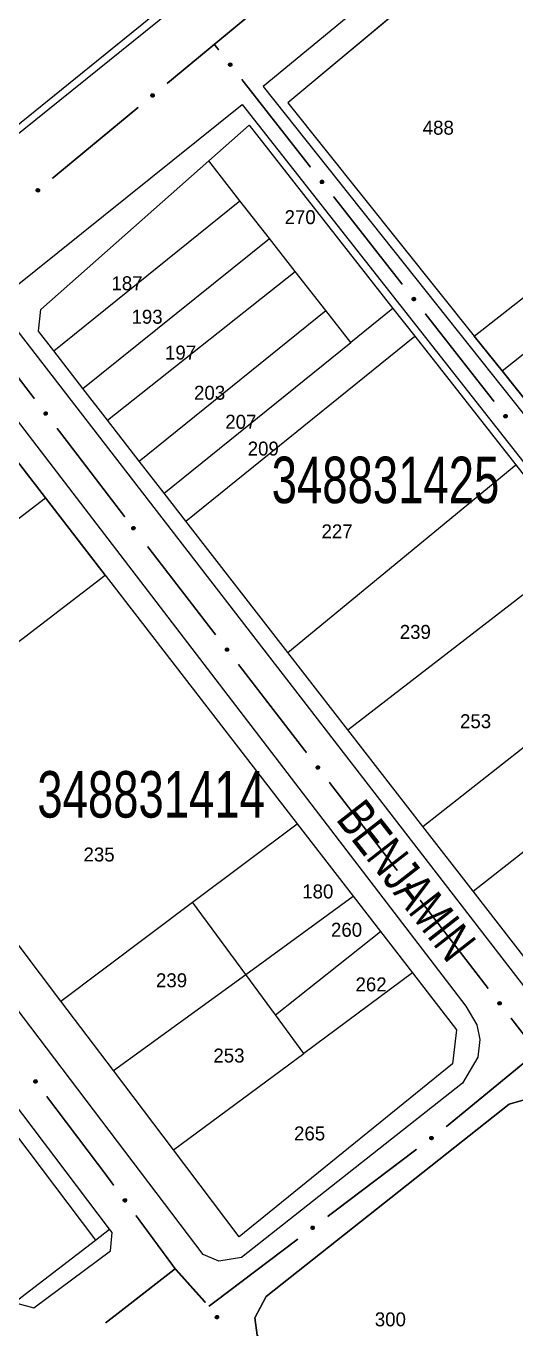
# Model space of a CAD drawing. Extents: x 200123 to 201542, y 4839549 to 4841240.
# Drawn here: x 200645.3 to 200697.9, y 4840126.8 to 4840266.9 of the extents above; entities that cross this region are included whole.
import ezdxf
from ezdxf.enums import TextEntityAlignment as Align

# ---------------------------------------------------------------- set-up
doc = ezdxf.new("R2010")
doc.units = 0
doc.header["$LTSCALE"] = 1.5
doc.header["$MEASUREMENT"] = 0
for name, color, linetype in [('CD_MALHA_LOTES', 7, 'CONTINUOUS'), ('CD_TXT_QUADRA', 2, 'CONTINUOUS'), ('HD-CURSO-PERENE', 170, 'CONTINUOUS'), ('RU-QUADRA', 210, 'CONTINUOUS'), ('SV-EIXO-RUA-PAV', 20, 'CONTINUOUS'), ('SV-PONTE-BUEIRO', 251, 'CONTINUOUS'), ('SV-RUA-PAVIM', 7, 'CONTINUOUS'), ('SV-TXT-RUA-PAV', 7, 'CONTINUOUS'), ('Th_NmrPort', 1, 'CONTINUOUS')]:
    doc.layers.add(name, color=color, linetype=linetype)
doc.styles.add('ARIAL', font='ARIAL.SHX')

msp = doc.modelspace()

# ---------------------------------------------------------------- linework, layer by layer
at = {"layer": 'CD_MALHA_LOTES', "linetype": 'Continuous', "flags": 128}
for points in [[(200668.11, 4840275.45), (200644, 4840255.9), (200638.32, 4840257.35), (200613.66, 4840289.42), (200611.73, 4840291.76)], [(200701.06, 4840281.7), (200673.41, 4840258.6)], [(200673.41, 4840258.6), (200693.45, 4840233.53)], [(200664.91, 4840252.37), (200669.26, 4840256.22)], [(200669.26, 4840256.22), (200684.71, 4840236.51)], [(200648.25, 4840231.95), (200646.59, 4840234.08), (200646.85, 4840236.4), (200664.91, 4840252.37)], [(200668.26, 4840248.09), (200664.91, 4840252.37)], [(200648.25, 4840231.95), (200668.26, 4840248.09)], [(200671.43, 4840244.05), (200668.26, 4840248.09)], [(200651.37, 4840227.92), (200671.43, 4840244.05)], [(200674.21, 4840240.49), (200671.43, 4840244.05)], [(200693.45, 4840233.53), (200705.71, 4840243.17)], [(200654.02, 4840224.51), (200674.21, 4840240.49)], [(200677.48, 4840236.31), (200674.21, 4840240.49)], [(200696.43, 4840229.8), (200708.64, 4840239.49)], [(200657.44, 4840220.1), (200677.48, 4840236.31)], [(200680.19, 4840232.86), (200677.48, 4840236.31)], [(200684.71, 4840236.51), (200680.19, 4840232.86)], [(200684.71, 4840236.51), (200687.06, 4840233.52)], [(200662.46, 4840213.64), (200687.06, 4840233.52)], [(200687.06, 4840233.52), (200697.9, 4840219.69)], [(200696.43, 4840229.8), (200693.45, 4840233.53)], [(200651.37, 4840227.92), (200648.25, 4840231.95)], [(200660.11, 4840216.66), (200680.19, 4840232.86)], [(200699.23, 4840226.3), (200696.43, 4840229.8)], [(200647.35, 4840216.16), (200638.43, 4840227.7), (200636.47, 4840227.72), (200615.18, 4840209.87), (200614.78, 4840207.42), (200622.56, 4840197.11)], [(200654.02, 4840224.51), (200651.37, 4840227.92)], [(200657.44, 4840220.1), (200654.02, 4840224.51)], [(200660.11, 4840216.66), (200657.44, 4840220.1)], [(200673.42, 4840199.52), (200697.9, 4840219.69)], [(200697.9, 4840219.69), (200705, 4840210.62)], [(200662.46, 4840213.64), (200660.11, 4840216.66)], [(200622.56, 4840197.11), (200647.35, 4840216.16)], [(200653.77, 4840207.85), (200647.35, 4840216.16)], [(200673.42, 4840199.52), (200662.46, 4840213.64)], [(200679.87, 4840191.21), (200705, 4840210.62)], [(200628.88, 4840188.74), (200653.77, 4840207.85)], [(200653.77, 4840207.85), (200674.42, 4840181.12)], [(200679.87, 4840191.21), (200673.42, 4840199.52)], [(200687.92, 4840180.83), (200712.93, 4840200.51)], [(200687.92, 4840180.83), (200679.87, 4840191.21)], [(200649.02, 4840162.06), (200628.88, 4840188.74)], [(200693.32, 4840173.88), (200705.46, 4840183.41)], [(200663.17, 4840172.68), (200674.42, 4840181.12)], [(200674.42, 4840181.12), (200680.44, 4840173.33)], [(200693.32, 4840173.88), (200687.92, 4840180.83)], [(200668.88, 4840164.92), (200680.44, 4840173.33)], [(200680.44, 4840173.33), (200683.37, 4840169.53)], [(200701.74, 4840163.03), (200693.32, 4840173.88)], [(200649.02, 4840162.06), (200663.17, 4840172.68)], [(200668.88, 4840164.92), (200663.17, 4840172.68)], [(200672.08, 4840160.57), (200683.37, 4840169.53)], [(200683.37, 4840169.53), (200686.8, 4840165.09)], [(200654.66, 4840154.6), (200668.88, 4840164.92)], [(200686.8, 4840165.09), (200691.53, 4840158.97), (200691.12, 4840155.32), (200668.16, 4840136.71), (200661.11, 4840146.05)], [(200672.08, 4840160.57), (200668.88, 4840164.92)], [(200686.8, 4840165.09), (200675.12, 4840156.43)], [(200654.66, 4840154.6), (200649.02, 4840162.06)], [(200675.12, 4840156.43), (200672.08, 4840160.57)], [(200661.11, 4840146.05), (200675.12, 4840156.43)], [(200661.11, 4840146.05), (200654.66, 4840154.6)], [(200680.42, 4840112.7), (200673.82, 4840121.16), (200671.39, 4840123.94), (200670.1, 4840126.13), (200669.86, 4840128.02), (200671.07, 4840130.3), (200697.21, 4840150.98), (200699.07, 4840151.52), (200700.47, 4840150.85), (200711.19, 4840137.21)]]:
    msp.add_lwpolyline(points, dxfattribs=at)
at = {"layer": 'HD-CURSO-PERENE', "linetype": 'Continuous'}
msp.add_polyline3d([(200557.13, 4840263.74, 2.2), (200603.28, 4840202.16, 4), (200604.22, 4840200.59, 4), (200652.75, 4840136.35, 3.97)], dxfattribs=at)
at = {"layer": 'RU-QUADRA', "linetype": 'Continuous', "flags": 128}
for points in [[(200721.24, 4840318.82), (200670.9, 4840277.71), (200644, 4840255.9), (200638.32, 4840257.35), (200612.58, 4840290.74), (200612.03, 4840291.93), (200606.04, 4840287.34), (200580.82, 4840319.69), (200577.93, 4840323.39), (200576.62, 4840324.04), (200516.1, 4840354.19), (200568.51, 4840459.1), (200621.71, 4840432.75), (200646.24, 4840412.58), (200649.6, 4840412.13)], [(200730.29, 4840303.86), (200728.07, 4840304.27), (200701.06, 4840281.7), (200685.75, 4840268.91), (200673.41, 4840258.6), (200693.45, 4840233.53), (200696.43, 4840229.8), (200699.23, 4840226.3), (200702.21, 4840222.57), (200704.97, 4840219.11), (200706.83, 4840216.79), (200708.79, 4840216.68), (200722.13, 4840227.31), (200728.23, 4840232.17), (200732.68, 4840235.72), (200736.77, 4840238.97), (200745.02, 4840245.55), (200763.91, 4840260.6), (200759.49, 4840266.28), (200752.36, 4840275.46), (200746.31, 4840283.24), (200737.52, 4840294.56)], [(200636.47, 4840227.72), (200638.43, 4840227.7), (200647.35, 4840216.16), (200653.77, 4840207.85), (200674.42, 4840181.12), (200680.44, 4840173.33), (200683.37, 4840169.53), (200686.8, 4840165.09), (200691.53, 4840158.97), (200691.12, 4840155.32), (200668.16, 4840136.71), (200661.11, 4840146.05), (200654.66, 4840154.6), (200649.02, 4840162.06), (200628.88, 4840188.74), (200622.56, 4840197.11), (200614.78, 4840207.42), (200615.18, 4840209.87)], [(200697.21, 4840150.98), (200699.07, 4840151.52), (200700.47, 4840150.85), (200756.59, 4840079.46), (200756.92, 4840077.73), (200756.06, 4840076.1), (200734.82, 4840052.34), (200732.8, 4840050.88), (200730.31, 4840050.63), (200727.78, 4840052.02), (200673.82, 4840121.16), (200671.39, 4840123.94), (200670.1, 4840126.13), (200669.86, 4840128.02), (200671.07, 4840130.3)]]:
    msp.add_lwpolyline(points, close=True, dxfattribs=at)
msp.add_lwpolyline([(200701.74, 4840163.03), (200693.32, 4840173.88), (200687.92, 4840180.83), (200679.87, 4840191.21), (200673.42, 4840199.52), (200662.46, 4840213.64), (200660.11, 4840216.66), (200657.44, 4840220.1), (200654.02, 4840224.51), (200651.37, 4840227.92), (200648.25, 4840231.95), (200646.59, 4840234.08), (200646.85, 4840236.4), (200664.91, 4840252.37), (200669.26, 4840256.22), (200684.71, 4840236.51), (200687.06, 4840233.52), (200697.9, 4840219.69), (200705, 4840210.62)], dxfattribs=at)
at = {"layer": 'SV-EIXO-RUA-PAV', "const_width": 0.18}
for points in [[(200660.416126, 4840260.687927), (200669.662174, 4840268.33715)], [(200665.984511, 4840264.294094), (200665.51, 4840264.9)], [(200675.849608, 4840251.697275), (200668.450785, 4840261.144889)], [(200648.088063, 4840250.488964), (200657.33411, 4840258.138186)], [(200685.714706, 4840239.100456), (200678.315883, 4840248.54807)], [(200646.170449, 4840226.81237), (200638.880753, 4840236.344439)], [(200695.579804, 4840226.503638), (200688.180981, 4840235.951252)], [(200655.890042, 4840214.102945), (200648.600347, 4840223.635014)], [(200665.651871, 4840201.425941), (200658.327188, 4840210.931152)], [(200675.418114, 4840188.752328), (200668.093431, 4840198.257538)], [(200685.184358, 4840176.078714), (200677.859675, 4840185.583924)], [(200694.950601, 4840163.4051), (200687.625919, 4840172.91031)], [(200700.21, 4840156.58), (200697.392162, 4840160.236696)], [(200690.43607, 4840148.551064), (200699.708622, 4840156.168136)], [(200647.484734, 4840151.819118), (200653.515105, 4840143.841986)], [(200677.681189, 4840138.891531), (200687.252081, 4840146.13018)], [(200653.515105, 4840143.841986), (200653.63, 4840143.69)], [(200653.63, 4840143.69), (200654.70333, 4840142.233238)], [(200657.07602, 4840139.012937), (200661.228229, 4840133.37741)], [(200664.92, 4840129.24), (200674.490892, 4840136.478648)], [(200655.02, 4840128.39), (200660.920069, 4840132.984162)], [(200660.920069, 4840132.984162), (200661.3, 4840133.28)], [(200661.228229, 4840133.37741), (200661.3, 4840133.28)], [(200661.3, 4840133.28), (200664.555923, 4840129.646317)], [(200653.81429, 4840127.460792), (200654.606361, 4840128.07122)], [(200654.606361, 4840128.07122), (200655.02, 4840128.39)]]:
    msp.add_lwpolyline(points, dxfattribs=at)
at = {"layer": 'SV-EIXO-RUA-PAV'}
for points in [[(200667.21957, 4840262.5385), (200667.170941, 4840262.543716), (200667.130213, 4840262.558143), (200667.099707, 4840262.579953), (200667.077775, 4840262.606254), (200667.058368, 4840262.63569), (200667.04535, 4840262.669683), (200667.039258, 4840262.710613), (200667.044148, 4840262.759432), (200667.061669, 4840262.800183), (200667.081451, 4840262.831234), (200667.107561, 4840262.855683), (200667.136472, 4840262.874056), (200667.172229, 4840262.886411), (200667.213768, 4840262.89218), (200667.262738, 4840262.886074), (200667.30257, 4840262.871657), (200667.331523, 4840262.849786), (200667.355935, 4840262.823382), (200667.375388, 4840262.793094), (200667.387975, 4840262.759651), (200667.393707, 4840262.717818), (200667.387041, 4840262.669564), (200667.373114, 4840262.629673), (200667.351656, 4840262.60042), (200667.32512, 4840262.576971), (200667.295834, 4840262.557148), (200667.262207, 4840262.542638), (200667.21957, 4840262.5385)], [(200658.694243, 4840259.406287), (200658.698154, 4840259.455039), (200658.711485, 4840259.496139), (200658.73247, 4840259.527218), (200658.758175, 4840259.549846), (200658.78708, 4840259.570035), (200658.820713, 4840259.583959), (200658.861465, 4840259.591145), (200658.910397, 4840259.587564), (200658.951602, 4840259.571141), (200658.983173, 4840259.552197), (200659.008312, 4840259.526752), (200659.027453, 4840259.498344), (200659.040761, 4840259.46293), (200659.04764, 4840259.421561), (200659.042849, 4840259.372445), (200659.029503, 4840259.332241), (200659.008416, 4840259.302713), (200658.982676, 4840259.277602), (200658.952919, 4840259.257345), (200658.919826, 4840259.243867), (200658.878161, 4840259.237016), (200658.829746, 4840259.242387), (200658.789496, 4840259.25524), (200658.759679, 4840259.275907), (200658.735528, 4840259.301806), (200658.714927, 4840259.330551), (200658.699522, 4840259.363777), (200658.694243, 4840259.406287)], [(200677.084668, 4840249.941681), (200677.036039, 4840249.946897), (200676.995311, 4840249.961324), (200676.964805, 4840249.983134), (200676.942873, 4840250.009436), (200676.923466, 4840250.038871), (200676.910448, 4840250.072865), (200676.904356, 4840250.113794), (200676.909246, 4840250.162613), (200676.926767, 4840250.203364), (200676.946549, 4840250.234415), (200676.972659, 4840250.258864), (200677.001569, 4840250.277237), (200677.037327, 4840250.289592), (200677.078866, 4840250.295361), (200677.127836, 4840250.289256), (200677.167668, 4840250.274838), (200677.196621, 4840250.252968), (200677.221033, 4840250.226563), (200677.240486, 4840250.196275), (200677.253072, 4840250.162832), (200677.258805, 4840250.120999), (200677.252139, 4840250.072745), (200677.238212, 4840250.032854), (200677.216754, 4840250.003601), (200677.190218, 4840249.980152), (200677.160931, 4840249.960329), (200677.127305, 4840249.94582), (200677.084668, 4840249.941681)], [(200646.36618, 4840249.207324), (200646.370091, 4840249.256075), (200646.383422, 4840249.297175), (200646.404407, 4840249.328254), (200646.430112, 4840249.350883), (200646.459017, 4840249.371071), (200646.49265, 4840249.384995), (200646.533402, 4840249.392181), (200646.582334, 4840249.3886), (200646.623539, 4840249.372177), (200646.65511, 4840249.353234), (200646.680249, 4840249.327789), (200646.69939, 4840249.29938), (200646.712698, 4840249.263966), (200646.719577, 4840249.222597), (200646.714786, 4840249.173481), (200646.70144, 4840249.133277), (200646.680353, 4840249.103749), (200646.654612, 4840249.078638), (200646.624856, 4840249.058381), (200646.591762, 4840249.044903), (200646.550098, 4840249.038052), (200646.501683, 4840249.043424), (200646.461433, 4840249.056277), (200646.431616, 4840249.076943), (200646.407465, 4840249.102842), (200646.386864, 4840249.131587), (200646.371459, 4840249.164813), (200646.36618, 4840249.207324)], [(200686.949766, 4840237.344862), (200686.901136, 4840237.350078), (200686.860408, 4840237.364505), (200686.829903, 4840237.386315), (200686.807971, 4840237.412617), (200686.788564, 4840237.442052), (200686.775546, 4840237.476046), (200686.769454, 4840237.516976), (200686.774344, 4840237.565794), (200686.791865, 4840237.606545), (200686.811647, 4840237.637597), (200686.837757, 4840237.662045), (200686.866667, 4840237.680418), (200686.902425, 4840237.692774), (200686.943964, 4840237.698542), (200686.992934, 4840237.692437), (200687.032766, 4840237.678019), (200687.061718, 4840237.656149), (200687.086131, 4840237.629745), (200687.105583, 4840237.599456), (200687.11817, 4840237.566013), (200687.123903, 4840237.52418), (200687.117237, 4840237.475926), (200687.10331, 4840237.436035), (200687.081852, 4840237.406783), (200687.055316, 4840237.383334), (200687.026029, 4840237.36351), (200686.992403, 4840237.349001), (200686.949766, 4840237.344862)], [(200647.385239, 4840225.04269), (200647.336672, 4840225.048465), (200647.296113, 4840225.063359), (200647.26586, 4840225.085518), (200647.244232, 4840225.112071), (200647.225165, 4840225.141727), (200647.212538, 4840225.175868), (200647.206918, 4840225.216865), (200647.212369, 4840225.265625), (200647.230357, 4840225.306171), (200647.250495, 4840225.336993), (200647.276884, 4840225.36114), (200647.306004, 4840225.37918), (200647.341902, 4840225.391123), (200647.383504, 4840225.396413), (200647.432401, 4840225.389745), (200647.472064, 4840225.37487), (200647.500763, 4840225.352669), (200647.524871, 4840225.325985), (200647.543974, 4840225.295475), (200647.556175, 4840225.26189), (200647.561426, 4840225.219994), (200647.554205, 4840225.17182), (200647.539821, 4840225.132091), (200647.518028, 4840225.103087), (200647.491224, 4840225.079945), (200647.461711, 4840225.06046), (200647.42792, 4840225.046338), (200647.385239, 4840225.04269)], [(200696.814864, 4840224.748043), (200696.766234, 4840224.753259), (200696.725506, 4840224.767686), (200696.695, 4840224.789496), (200696.673069, 4840224.815798), (200696.653662, 4840224.845233), (200696.640644, 4840224.879227), (200696.634552, 4840224.920157), (200696.639442, 4840224.968976), (200696.656963, 4840225.009726), (200696.676745, 4840225.040778), (200696.702854, 4840225.065226), (200696.731765, 4840225.0836), (200696.767523, 4840225.095955), (200696.809062, 4840225.101723), (200696.858032, 4840225.095618), (200696.897864, 4840225.0812), (200696.926816, 4840225.05933), (200696.951229, 4840225.032926), (200696.970681, 4840225.002637), (200696.983268, 4840224.969195), (200696.989001, 4840224.927361), (200696.982334, 4840224.879108), (200696.968408, 4840224.839216), (200696.94695, 4840224.809964), (200696.920414, 4840224.786515), (200696.891127, 4840224.766691), (200696.857501, 4840224.752182), (200696.814864, 4840224.748043)], [(200656.809841, 4840212.718998), (200656.761275, 4840212.724773), (200656.720715, 4840212.739667), (200656.690462, 4840212.761826), (200656.668834, 4840212.788379), (200656.649767, 4840212.818035), (200656.637141, 4840212.852176), (200656.63152, 4840212.893173), (200656.636971, 4840212.941933), (200656.65496, 4840212.982479), (200656.675098, 4840213.013301), (200656.701486, 4840213.037448), (200656.730607, 4840213.055488), (200656.766504, 4840213.067431), (200656.808106, 4840213.072721), (200656.857003, 4840213.066053), (200656.896666, 4840213.051179), (200656.925366, 4840213.028977), (200656.949473, 4840213.002293), (200656.968576, 4840212.971783), (200656.980777, 4840212.938198), (200656.986028, 4840212.896302), (200656.978808, 4840212.848128), (200656.964424, 4840212.808399), (200656.942631, 4840212.779396), (200656.915826, 4840212.756253), (200656.886314, 4840212.736768), (200656.852523, 4840212.722646), (200656.809841, 4840212.718998)], [(200666.873157, 4840199.660738), (200666.82457, 4840199.666334), (200666.783956, 4840199.68108), (200666.753622, 4840199.703128), (200666.731897, 4840199.7296), (200666.712721, 4840199.759186), (200666.699969, 4840199.793281), (200666.694197, 4840199.834257), (200666.699469, 4840199.883036), (200666.717309, 4840199.923648), (200666.737333, 4840199.954544), (200666.763633, 4840199.978788), (200666.792687, 4840199.996934), (200666.82854, 4840200.009009), (200666.870123, 4840200.014453), (200666.919043, 4840200.007965), (200666.958761, 4840199.993236), (200666.987542, 4840199.971139), (200667.011747, 4840199.944545), (200667.030962, 4840199.914105), (200667.043287, 4840199.880565), (200667.048692, 4840199.838688), (200667.041648, 4840199.790488), (200667.02741, 4840199.750707), (200667.005724, 4840199.721623), (200666.979005, 4840199.698383), (200666.949564, 4840199.678789), (200666.915825, 4840199.664543), (200666.873157, 4840199.660738)], [(200676.639401, 4840186.987124), (200676.590814, 4840186.992721), (200676.5502, 4840187.007466), (200676.519865, 4840187.029514), (200676.49814, 4840187.055986), (200676.478964, 4840187.085573), (200676.466212, 4840187.119667), (200676.460441, 4840187.160643), (200676.465713, 4840187.209422), (200676.483552, 4840187.250035), (200676.503577, 4840187.280931), (200676.529877, 4840187.305174), (200676.55893, 4840187.323321), (200676.594784, 4840187.335396), (200676.636366, 4840187.340839), (200676.685287, 4840187.334351), (200676.725005, 4840187.319622), (200676.753785, 4840187.297526), (200676.777991, 4840187.270931), (200676.797205, 4840187.240491), (200676.80953, 4840187.206951), (200676.814935, 4840187.165074), (200676.807892, 4840187.116874), (200676.793654, 4840187.077093), (200676.771968, 4840187.04801), (200676.745249, 4840187.024769), (200676.715808, 4840187.005175), (200676.682069, 4840186.990929), (200676.639401, 4840186.987124)], [(200686.405644, 4840174.31351), (200686.357057, 4840174.319107), (200686.316443, 4840174.333852), (200686.286109, 4840174.3559), (200686.264384, 4840174.382373), (200686.245208, 4840174.411959), (200686.232456, 4840174.446053), (200686.226685, 4840174.48703), (200686.231956, 4840174.535808), (200686.249796, 4840174.576421), (200686.26982, 4840174.607317), (200686.29612, 4840174.63156), (200686.325174, 4840174.649707), (200686.361027, 4840174.661782), (200686.40261, 4840174.667225), (200686.45153, 4840174.660737), (200686.491248, 4840174.646008), (200686.520029, 4840174.623912), (200686.544234, 4840174.597317), (200686.563449, 4840174.566878), (200686.575774, 4840174.533338), (200686.581179, 4840174.491461), (200686.574135, 4840174.443261), (200686.559897, 4840174.403479), (200686.538211, 4840174.374396), (200686.511492, 4840174.351155), (200686.482051, 4840174.331561), (200686.448312, 4840174.317316), (200686.405644, 4840174.31351)], [(200696.171888, 4840161.639897), (200696.123301, 4840161.645493), (200696.082687, 4840161.660238), (200696.052353, 4840161.682286), (200696.030627, 4840161.708759), (200696.011451, 4840161.738345), (200695.998699, 4840161.77244), (200695.992928, 4840161.813416), (200695.9982, 4840161.862195), (200696.016039, 4840161.902807), (200696.036064, 4840161.933703), (200696.062364, 4840161.957946), (200696.091417, 4840161.976093), (200696.127271, 4840161.988168), (200696.168853, 4840161.993611), (200696.217774, 4840161.987123), (200696.257492, 4840161.972394), (200696.286273, 4840161.950298), (200696.310478, 4840161.923704), (200696.329693, 4840161.893264), (200696.342017, 4840161.859724), (200696.347422, 4840161.817847), (200696.340379, 4840161.769647), (200696.326141, 4840161.729866), (200696.304455, 4840161.700782), (200696.277736, 4840161.677541), (200696.248295, 4840161.657947), (200696.214556, 4840161.643702), (200696.171888, 4840161.639897)], [(200646.279828, 4840153.595543), (200646.328361, 4840153.589497), (200646.368837, 4840153.574377), (200646.398966, 4840153.552049), (200646.420446, 4840153.525377), (200646.439347, 4840153.495614), (200646.451783, 4840153.461403), (200646.457175, 4840153.420376), (200646.451453, 4840153.371647), (200646.433238, 4840153.331202), (200646.412929, 4840153.300493), (200646.386406, 4840153.276493), (200646.357186, 4840153.258616), (200646.321222, 4840153.246873), (200646.279591, 4840153.241815), (200646.230732, 4840153.248755), (200646.191152, 4840153.263851), (200646.162577, 4840153.286213), (200646.138619, 4840153.31303), (200646.119687, 4840153.343646), (200646.107673, 4840153.377299), (200646.102655, 4840153.419224), (200646.110144, 4840153.467357), (200646.12475, 4840153.507004), (200646.146704, 4840153.535886), (200646.173637, 4840153.558879), (200646.203257, 4840153.578199), (200646.237127, 4840153.592132), (200646.279828, 4840153.595543)], [(200688.666231, 4840147.337747), (200688.672265, 4840147.386282), (200688.687376, 4840147.426761), (200688.709697, 4840147.456896), (200688.736364, 4840147.478381), (200688.766122, 4840147.497289), (200688.80033, 4840147.509734), (200688.841357, 4840147.515135), (200688.890086, 4840147.509423), (200688.930536, 4840147.491218), (200688.96125, 4840147.470916), (200688.985255, 4840147.444399), (200689.003139, 4840147.415182), (200689.01489, 4840147.379222), (200689.019958, 4840147.337592), (200689.013029, 4840147.288731), (200688.997943, 4840147.249148), (200688.975588, 4840147.220568), (200688.948776, 4840147.196603), (200688.918164, 4840147.177664), (200688.884514, 4840147.165642), (200688.84259, 4840147.160615), (200688.794456, 4840147.168093), (200688.754805, 4840147.182689), (200688.725918, 4840147.204637), (200688.702919, 4840147.231564), (200688.683591, 4840147.261181), (200688.669651, 4840147.295047), (200688.666231, 4840147.337747)], [(200655.893071, 4840140.804058), (200655.941526, 4840140.797416), (200655.981813, 4840140.781798), (200656.011665, 4840140.759102), (200656.032814, 4840140.732167), (200656.051348, 4840140.702174), (200656.063362, 4840140.667813), (200656.068248, 4840140.626721), (200656.061926, 4840140.578068), (200656.043216, 4840140.537849), (200656.02253, 4840140.507392), (200655.995713, 4840140.483721), (200655.966275, 4840140.466205), (200655.93017, 4840140.454906), (200655.88848, 4840140.45036), (200655.83971, 4840140.457902), (200655.800319, 4840140.473483), (200655.772021, 4840140.496195), (200655.748395, 4840140.523305), (200655.729841, 4840140.554152), (200655.718242, 4840140.58795), (200655.713741, 4840140.629933), (200655.721822, 4840140.67797), (200655.736914, 4840140.717435), (200655.759222, 4840140.746045), (200655.786436, 4840140.768704), (200655.816292, 4840140.787659), (200655.850331, 4840140.801174), (200655.893071, 4840140.804058)], [(200675.905042, 4840137.686216), (200675.911076, 4840137.734751), (200675.926187, 4840137.77523), (200675.948508, 4840137.805364), (200675.975175, 4840137.82685), (200676.004933, 4840137.845758), (200676.039141, 4840137.858202), (200676.080168, 4840137.863604), (200676.128897, 4840137.857892), (200676.169347, 4840137.839687), (200676.200061, 4840137.819385), (200676.224066, 4840137.792867), (200676.24195, 4840137.763651), (200676.253701, 4840137.72769), (200676.258769, 4840137.68606), (200676.25184, 4840137.6372), (200676.236754, 4840137.597617), (200676.214399, 4840137.569037), (200676.187587, 4840137.545072), (200676.156975, 4840137.526133), (200676.123325, 4840137.514111), (200676.081401, 4840137.509084), (200676.033267, 4840137.516562), (200675.993616, 4840137.531158), (200675.964729, 4840137.553106), (200675.94173, 4840137.580033), (200675.922402, 4840137.60965), (200675.908462, 4840137.643516), (200675.905042, 4840137.686216)], [(200665.787704, 4840128.251428), (200665.83617, 4840128.244863), (200665.876481, 4840128.22931), (200665.90637, 4840128.206661), (200665.927562, 4840128.17976), (200665.946144, 4840128.149797), (200665.958213, 4840128.115455), (200665.963165, 4840128.074371), (200665.95692, 4840128.025707), (200665.938274, 4840127.985459), (200665.917637, 4840127.954969), (200665.890858, 4840127.931256), (200665.861448, 4840127.913693), (200665.825361, 4840127.902336), (200665.783678, 4840127.897724), (200665.734896, 4840127.905187), (200665.695481, 4840127.920706), (200665.667146, 4840127.943372), (200665.643477, 4840127.970444), (200665.624874, 4840128.001261), (200665.613221, 4840128.035041), (200665.608653, 4840128.077017), (200665.616657, 4840128.125067), (200665.631686, 4840128.164556), (200665.653949, 4840128.193201), (200665.681126, 4840128.215904), (200665.710952, 4840128.234906), (200665.744969, 4840128.248475), (200665.787704, 4840128.251428)]]:
    msp.add_lwpolyline(points, close=True, dxfattribs=at)
for points in [[(200667.21957, 4840262.5385), (200667.039258, 4840262.710613)], [(200667.262207, 4840262.542638), (200667.044148, 4840262.759432)], [(200667.170941, 4840262.543716), (200667.04535, 4840262.669683)], [(200667.241786, 4840262.54234), (200667.045357, 4840262.733408)], [(200667.193197, 4840262.542417), (200667.047195, 4840262.684586)], [(200667.276215, 4840262.553704), (200667.055388, 4840262.775927)], [(200667.147688, 4840262.55184), (200667.058094, 4840262.646325)], [(200667.130213, 4840262.558143), (200667.058368, 4840262.63569)], [(200667.295834, 4840262.557148), (200667.061669, 4840262.800183)], [(200667.307279, 4840262.569366), (200667.073224, 4840262.810692)], [(200667.32512, 4840262.576971), (200667.081451, 4840262.831234)], [(200667.337126, 4840262.591007), (200667.097648, 4840262.843685)], [(200667.351656, 4840262.60042), (200667.107561, 4840262.855683)], [(200667.360851, 4840262.618253), (200667.124272, 4840262.862803)], [(200667.373114, 4840262.629673), (200667.136472, 4840262.874056)], [(200667.379528, 4840262.651945), (200667.158093, 4840262.877157)], [(200667.387041, 4840262.669564), (200667.172229, 4840262.886411)], [(200667.386802, 4840262.695771), (200667.195279, 4840262.887214)], [(200667.393707, 4840262.717818), (200667.213768, 4840262.89218)], [(200667.385572, 4840262.741603), (200667.243402, 4840262.883305)], [(200667.387975, 4840262.759651), (200667.262738, 4840262.886074)], [(200667.378505, 4840262.779397), (200667.286995, 4840262.874116)], [(200667.375388, 4840262.793094), (200667.30257, 4840262.871657)], [(200658.694243, 4840259.406287), (200658.861465, 4840259.591145)], [(200658.697452, 4840259.432756), (200658.835659, 4840259.582513)], [(200658.698154, 4840259.455039), (200658.820713, 4840259.583959)], [(200658.698677, 4840259.384182), (200658.884415, 4840259.585658)], [(200658.699522, 4840259.363777), (200658.910397, 4840259.587564)], [(200658.705653, 4840259.478501), (200658.797705, 4840259.570594)], [(200658.710959, 4840259.35007), (200658.927187, 4840259.57677)], [(200658.711485, 4840259.496139), (200658.78708, 4840259.570035)], [(200658.714927, 4840259.330551), (200658.951602, 4840259.571141)], [(200658.727447, 4840259.319437), (200658.962418, 4840259.559872)], [(200658.735528, 4840259.301806), (200658.983173, 4840259.552197)], [(200658.74988, 4840259.29018), (200658.996053, 4840259.536341)], [(200658.759679, 4840259.275907), (200659.008312, 4840259.526752)], [(200658.777752, 4840259.267193), (200659.015877, 4840259.510238)], [(200658.789496, 4840259.25524), (200659.027453, 4840259.498344)], [(200658.811931, 4840259.249425), (200659.031132, 4840259.476814)], [(200658.829746, 4840259.242387), (200659.040761, 4840259.46293)], [(200658.855937, 4840259.243328), (200659.042181, 4840259.43991)], [(200658.878161, 4840259.237016), (200659.04764, 4840259.421561)], [(200658.90172, 4840259.245785), (200659.039563, 4840259.3917)], [(200658.919826, 4840259.243867), (200659.042849, 4840259.372445)], [(200658.939311, 4840259.253862), (200659.031545, 4840259.347876)], [(200658.952919, 4840259.257345), (200659.029503, 4840259.332241)], [(200677.084668, 4840249.941681), (200676.904356, 4840250.113794)], [(200677.127305, 4840249.94582), (200676.909246, 4840250.162613)], [(200677.036039, 4840249.946897), (200676.910448, 4840250.072865)], [(200677.106884, 4840249.945521), (200676.910455, 4840250.136589)], [(200677.058295, 4840249.945598), (200676.912293, 4840250.087767)], [(200677.141313, 4840249.956885), (200676.920486, 4840250.179108)], [(200677.012786, 4840249.955021), (200676.923192, 4840250.049506)], [(200676.995311, 4840249.961324), (200676.923466, 4840250.038871)], [(200677.160931, 4840249.960329), (200676.926767, 4840250.203364)], [(200677.172377, 4840249.972547), (200676.938322, 4840250.213874)], [(200677.190218, 4840249.980152), (200676.946549, 4840250.234415)], [(200677.202224, 4840249.994188), (200676.962745, 4840250.246866)], [(200677.216754, 4840250.003601), (200676.972659, 4840250.258864)], [(200677.225949, 4840250.021434), (200676.98937, 4840250.265984)], [(200677.238212, 4840250.032854), (200677.001569, 4840250.277237)], [(200677.244626, 4840250.055126), (200677.023191, 4840250.280338)], [(200677.252139, 4840250.072745), (200677.037327, 4840250.289592)], [(200677.2519, 4840250.098952), (200677.060377, 4840250.290395)], [(200677.258805, 4840250.120999), (200677.078866, 4840250.295361)], [(200677.25067, 4840250.144784), (200677.1085, 4840250.286487)], [(200677.253072, 4840250.162832), (200677.127836, 4840250.289256)], [(200677.243603, 4840250.182579), (200677.152093, 4840250.277297)], [(200677.240486, 4840250.196275), (200677.167668, 4840250.274838)], [(200646.36618, 4840249.207324), (200646.533402, 4840249.392181)], [(200646.369389, 4840249.233792), (200646.507596, 4840249.383549)], [(200646.370091, 4840249.256075), (200646.49265, 4840249.384995)], [(200646.370613, 4840249.185219), (200646.556352, 4840249.386695)], [(200646.371459, 4840249.164813), (200646.582334, 4840249.3886)], [(200646.377589, 4840249.279537), (200646.469641, 4840249.37163)], [(200646.382896, 4840249.151106), (200646.599124, 4840249.377806)], [(200646.383422, 4840249.297175), (200646.459017, 4840249.371071)], [(200646.386864, 4840249.131587), (200646.623539, 4840249.372177)], [(200646.399384, 4840249.120473), (200646.634355, 4840249.360908)], [(200646.407465, 4840249.102842), (200646.65511, 4840249.353234)], [(200646.421817, 4840249.091216), (200646.66799, 4840249.337377)], [(200646.431616, 4840249.076943), (200646.680249, 4840249.327789)], [(200646.449689, 4840249.06823), (200646.687814, 4840249.311274)], [(200646.461433, 4840249.056277), (200646.69939, 4840249.29938)], [(200646.483868, 4840249.050462), (200646.703069, 4840249.27785)], [(200646.501683, 4840249.043424), (200646.712698, 4840249.263966)], [(200646.527874, 4840249.044364), (200646.714118, 4840249.240947)], [(200646.550098, 4840249.038052), (200646.719577, 4840249.222597)], [(200646.573656, 4840249.046821), (200646.7115, 4840249.192736)], [(200646.591762, 4840249.044903), (200646.714786, 4840249.173481)], [(200646.611248, 4840249.054898), (200646.703482, 4840249.148912)], [(200646.624856, 4840249.058381), (200646.70144, 4840249.133277)], [(200686.949766, 4840237.344862), (200686.769454, 4840237.516976)], [(200686.992403, 4840237.349001), (200686.774344, 4840237.565794)], [(200686.901136, 4840237.350078), (200686.775546, 4840237.476046)], [(200686.971982, 4840237.348702), (200686.775553, 4840237.53977)], [(200686.923393, 4840237.34878), (200686.777391, 4840237.490948)], [(200687.006411, 4840237.360067), (200686.785584, 4840237.582289)], [(200686.877884, 4840237.358202), (200686.78829, 4840237.452688)], [(200686.860408, 4840237.364505), (200686.788564, 4840237.442052)], [(200687.026029, 4840237.36351), (200686.791865, 4840237.606545)], [(200687.037475, 4840237.375728), (200686.803419, 4840237.617055)], [(200687.055316, 4840237.383334), (200686.811647, 4840237.637597)], [(200687.067322, 4840237.39737), (200686.827843, 4840237.650048)], [(200687.081852, 4840237.406783), (200686.837757, 4840237.662045)], [(200687.091047, 4840237.424615), (200686.854468, 4840237.669165)], [(200687.10331, 4840237.436035), (200686.866667, 4840237.680418)], [(200687.109724, 4840237.458307), (200686.888288, 4840237.683519)], [(200687.117237, 4840237.475926), (200686.902425, 4840237.692774)], [(200687.116998, 4840237.502133), (200686.925474, 4840237.693576)], [(200687.123903, 4840237.52418), (200686.943964, 4840237.698542)], [(200687.115768, 4840237.547965), (200686.973598, 4840237.689668)], [(200687.11817, 4840237.566013), (200686.992934, 4840237.692437)], [(200687.108701, 4840237.58576), (200687.017191, 4840237.680478)], [(200687.105583, 4840237.599456), (200687.032766, 4840237.678019)], [(200647.385239, 4840225.04269), (200647.206918, 4840225.216865)], [(200647.42792, 4840225.046338), (200647.212369, 4840225.265625)], [(200647.336672, 4840225.048465), (200647.212538, 4840225.175868)], [(200647.407497, 4840225.046274), (200647.213279, 4840225.239588)], [(200647.358912, 4840225.04691), (200647.214555, 4840225.190748)], [(200647.442055, 4840225.057242), (200647.223798, 4840225.281989)], [(200647.313515, 4840225.056855), (200647.225013, 4840225.152365)], [(200647.296113, 4840225.063359), (200647.225165, 4840225.141727)], [(200647.461711, 4840225.06046), (200647.230357, 4840225.306171)], [(200647.473297, 4840225.072545), (200647.242032, 4840225.316547)], [(200647.491224, 4840225.079945), (200647.250495, 4840225.336993)], [(200647.503391, 4840225.093842), (200647.266834, 4840225.349257)], [(200647.518028, 4840225.103087), (200647.276884, 4840225.36114)], [(200647.527427, 4840225.120813), (200647.293676, 4840225.368067)], [(200647.539821, 4840225.132091), (200647.306004, 4840225.37918)], [(200647.546491, 4840225.154288), (200647.32766, 4840225.382032)], [(200647.554205, 4840225.17182), (200647.341902, 4840225.391123)], [(200647.554268, 4840225.198027), (200647.364959, 4840225.391661)], [(200647.561426, 4840225.219994), (200647.383504, 4840225.396413)], [(200647.553565, 4840225.243871), (200647.413034, 4840225.387199)], [(200647.556175, 4840225.26189), (200647.432401, 4840225.389745)], [(200647.546933, 4840225.281744), (200647.456518, 4840225.377509)], [(200647.543974, 4840225.295475), (200647.472064, 4840225.37487)], [(200696.814864, 4840224.748043), (200696.634552, 4840224.920157)], [(200696.857501, 4840224.752182), (200696.639442, 4840224.968976)], [(200696.766234, 4840224.753259), (200696.640644, 4840224.879227)], [(200696.83708, 4840224.751883), (200696.640651, 4840224.942951)], [(200696.788491, 4840224.751961), (200696.642489, 4840224.894129)], [(200696.871509, 4840224.763248), (200696.650682, 4840224.98547)], [(200696.742982, 4840224.761383), (200696.653388, 4840224.855869)], [(200696.725506, 4840224.767686), (200696.653662, 4840224.845233)], [(200696.891127, 4840224.766691), (200696.656963, 4840225.009726)], [(200696.902573, 4840224.778909), (200696.668517, 4840225.020236)], [(200696.920414, 4840224.786515), (200696.676745, 4840225.040778)], [(200696.93242, 4840224.800551), (200696.692941, 4840225.053229)], [(200696.94695, 4840224.809964), (200696.702854, 4840225.065226)], [(200696.956145, 4840224.827797), (200696.719565, 4840225.072346)], [(200696.968408, 4840224.839216), (200696.731765, 4840225.0836)], [(200696.974822, 4840224.861488), (200696.753386, 4840225.0867)], [(200696.982334, 4840224.879108), (200696.767523, 4840225.095955)], [(200696.982096, 4840224.905314), (200696.790572, 4840225.096758)], [(200696.989001, 4840224.927361), (200696.809062, 4840225.101723)], [(200696.980866, 4840224.951147), (200696.838696, 4840225.092849)], [(200696.983268, 4840224.969195), (200696.858032, 4840225.095618)], [(200696.973799, 4840224.988941), (200696.882289, 4840225.08366)], [(200696.970681, 4840225.002637), (200696.897864, 4840225.0812)], [(200656.809841, 4840212.718998), (200656.63152, 4840212.893173)], [(200656.852523, 4840212.722646), (200656.636971, 4840212.941933)], [(200656.761275, 4840212.724773), (200656.637141, 4840212.852176)], [(200656.8321, 4840212.722582), (200656.637881, 4840212.915896)], [(200656.783514, 4840212.723218), (200656.639158, 4840212.867056)], [(200656.866657, 4840212.73355), (200656.6484, 4840212.958297)], [(200656.738117, 4840212.733164), (200656.649615, 4840212.828673)], [(200656.720715, 4840212.739667), (200656.649767, 4840212.818035)], [(200656.886314, 4840212.736768), (200656.65496, 4840212.982479)], [(200656.897899, 4840212.748853), (200656.666634, 4840212.992856)], [(200656.915826, 4840212.756253), (200656.675098, 4840213.013301)], [(200656.927993, 4840212.77015), (200656.691436, 4840213.025565)], [(200656.942631, 4840212.779396), (200656.701486, 4840213.037448)], [(200656.95203, 4840212.797121), (200656.718278, 4840213.044375)], [(200656.964424, 4840212.808399), (200656.730607, 4840213.055488)], [(200656.971093, 4840212.830596), (200656.752262, 4840213.05834)], [(200656.978808, 4840212.848128), (200656.766504, 4840213.067431)], [(200656.97887, 4840212.874335), (200656.789561, 4840213.067969)], [(200656.986028, 4840212.896302), (200656.808106, 4840213.072721)], [(200656.978168, 4840212.920179), (200656.837636, 4840213.063507)], [(200656.980777, 4840212.938198), (200656.857003, 4840213.066053)], [(200656.971535, 4840212.958052), (200656.881121, 4840213.053817)], [(200656.968576, 4840212.971783), (200656.896666, 4840213.051179)], [(200666.873157, 4840199.660738), (200666.694197, 4840199.834257)], [(200666.915825, 4840199.664543), (200666.699469, 4840199.883036)], [(200666.82457, 4840199.666334), (200666.699969, 4840199.793281)], [(200666.895403, 4840199.664404), (200666.700475, 4840199.857003)], [(200666.846815, 4840199.664862), (200666.701931, 4840199.808168)], [(200666.92992, 4840199.675499), (200666.710838, 4840199.899442)], [(200666.801382, 4840199.67464), (200666.71253, 4840199.769824)], [(200666.783956, 4840199.68108), (200666.712721, 4840199.759186)], [(200666.949564, 4840199.678789), (200666.717309, 4840199.923648)], [(200666.961105, 4840199.690917), (200666.728945, 4840199.934068)], [(200666.979005, 4840199.698383), (200666.737333, 4840199.954544)], [(200666.991121, 4840199.712324), (200666.753626, 4840199.966868)], [(200667.005724, 4840199.721623), (200666.763633, 4840199.978788)], [(200667.015058, 4840199.739384), (200666.780399, 4840199.985777)], [(200667.02741, 4840199.750707), (200666.792687, 4840199.996934)], [(200667.033998, 4840199.772928), (200666.814331, 4840199.999866)], [(200667.041648, 4840199.790488), (200666.82854, 4840200.009009)], [(200667.041615, 4840199.816696), (200666.851595, 4840200.009632)], [(200667.048692, 4840199.838688), (200666.870123, 4840200.014453)], [(200667.040743, 4840199.862536), (200666.899686, 4840200.005347)], [(200667.043287, 4840199.880565), (200666.919043, 4840200.007965)], [(200667.033972, 4840199.900385), (200666.943206, 4840199.995817)], [(200667.030962, 4840199.914105), (200666.958761, 4840199.993236)], [(200676.639401, 4840186.987124), (200676.460441, 4840187.160643)], [(200676.682069, 4840186.990929), (200676.465713, 4840187.209422)], [(200676.590814, 4840186.992721), (200676.466212, 4840187.119667)], [(200676.661646, 4840186.99079), (200676.466718, 4840187.183389)], [(200676.613059, 4840186.991248), (200676.468174, 4840187.134554)], [(200676.696163, 4840187.001885), (200676.477081, 4840187.225829)], [(200676.567625, 4840187.001026), (200676.478773, 4840187.09621)], [(200676.5502, 4840187.007466), (200676.478964, 4840187.085573)], [(200676.715808, 4840187.005175), (200676.483552, 4840187.250035)], [(200676.727349, 4840187.017303), (200676.495188, 4840187.260454)], [(200676.745249, 4840187.024769), (200676.503577, 4840187.280931)], [(200676.757364, 4840187.038711), (200676.51987, 4840187.293254)], [(200676.771968, 4840187.04801), (200676.529877, 4840187.305174)], [(200676.781302, 4840187.06577), (200676.546643, 4840187.312163)], [(200676.793654, 4840187.077093), (200676.55893, 4840187.323321)], [(200676.800242, 4840187.099314), (200676.580575, 4840187.326252)], [(200676.807892, 4840187.116874), (200676.594784, 4840187.335396)], [(200676.807858, 4840187.143082), (200676.617838, 4840187.336018)], [(200676.814935, 4840187.165074), (200676.636366, 4840187.340839)], [(200676.806987, 4840187.188923), (200676.66593, 4840187.331733)], [(200676.80953, 4840187.206951), (200676.685287, 4840187.334351)], [(200676.800215, 4840187.226771), (200676.709449, 4840187.322203)], [(200676.797205, 4840187.240491), (200676.725005, 4840187.319622)], [(200686.405644, 4840174.31351), (200686.226685, 4840174.48703)], [(200686.448312, 4840174.317316), (200686.231956, 4840174.535808)], [(200686.357057, 4840174.319107), (200686.232456, 4840174.446053)], [(200686.42789, 4840174.317177), (200686.232962, 4840174.509776)], [(200686.379303, 4840174.317634), (200686.234418, 4840174.460941)], [(200686.462407, 4840174.328271), (200686.243325, 4840174.552215)], [(200686.333869, 4840174.327412), (200686.245017, 4840174.422596)], [(200686.316443, 4840174.333852), (200686.245208, 4840174.411959)], [(200686.482051, 4840174.331561), (200686.249796, 4840174.576421)], [(200686.493592, 4840174.343689), (200686.261432, 4840174.58684)], [(200686.511492, 4840174.351155), (200686.26982, 4840174.607317)], [(200686.523608, 4840174.365097), (200686.286113, 4840174.619641)], [(200686.538211, 4840174.374396), (200686.29612, 4840174.63156)], [(200686.547545, 4840174.392156), (200686.312886, 4840174.638549)], [(200686.559897, 4840174.403479), (200686.325174, 4840174.649707)], [(200686.566485, 4840174.4257), (200686.346818, 4840174.652638)], [(200686.574135, 4840174.443261), (200686.361027, 4840174.661782)], [(200686.574102, 4840174.469468), (200686.384082, 4840174.662404)], [(200686.581179, 4840174.491461), (200686.40261, 4840174.667225)], [(200686.57323, 4840174.515309), (200686.432173, 4840174.658119)], [(200686.575774, 4840174.533338), (200686.45153, 4840174.660737)], [(200686.566459, 4840174.553157), (200686.475693, 4840174.648589)], [(200686.563449, 4840174.566878), (200686.491248, 4840174.646008)], [(200696.171888, 4840161.639897), (200695.992928, 4840161.813416)], [(200696.214556, 4840161.643702), (200695.9982, 4840161.862195)], [(200696.123301, 4840161.645493), (200695.998699, 4840161.77244)], [(200696.194133, 4840161.643563), (200695.999205, 4840161.836162)], [(200696.145546, 4840161.64402), (200696.000661, 4840161.787327)], [(200696.22865, 4840161.654658), (200696.009568, 4840161.878601)], [(200696.100113, 4840161.653799), (200696.01126, 4840161.748982)], [(200696.082687, 4840161.660238), (200696.011451, 4840161.738345)], [(200696.248295, 4840161.657947), (200696.016039, 4840161.902807)], [(200696.259836, 4840161.670076), (200696.027676, 4840161.913226)], [(200696.277736, 4840161.677541), (200696.036064, 4840161.933703)], [(200696.289851, 4840161.691483), (200696.052357, 4840161.946027)], [(200696.304455, 4840161.700782), (200696.062364, 4840161.957946)], [(200696.313789, 4840161.718542), (200696.07913, 4840161.964935)], [(200696.326141, 4840161.729866), (200696.091417, 4840161.976093)], [(200696.332729, 4840161.752087), (200696.113062, 4840161.979025)], [(200696.340379, 4840161.769647), (200696.127271, 4840161.988168)], [(200696.340345, 4840161.795855), (200696.150326, 4840161.988791)], [(200696.347422, 4840161.817847), (200696.168853, 4840161.993611)], [(200696.339474, 4840161.841695), (200696.198417, 4840161.984506)], [(200696.342017, 4840161.859724), (200696.217774, 4840161.987123)], [(200696.332703, 4840161.879544), (200696.241937, 4840161.974975)], [(200696.329693, 4840161.893264), (200696.257492, 4840161.972394)], [(200646.102655, 4840153.419224), (200646.279591, 4840153.241815)], [(200646.107673, 4840153.377299), (200646.230732, 4840153.248755)], [(200646.109935, 4840153.44115), (200646.298162, 4840153.246464)], [(200646.110144, 4840153.467357), (200646.321222, 4840153.246873)], [(200646.110383, 4840153.395303), (200646.250113, 4840153.251194)], [(200646.116804, 4840153.357393), (200646.206683, 4840153.261126)], [(200646.117957, 4840153.484845), (200646.335515, 4840153.255885)], [(200646.119687, 4840153.343646), (200646.191152, 4840153.263851)], [(200646.12475, 4840153.507004), (200646.357186, 4840153.258616)], [(200646.137206, 4840153.518213), (200646.369576, 4840153.26966)], [(200646.146704, 4840153.535886), (200646.386406, 4840153.276493)], [(200646.161393, 4840153.54505), (200646.396522, 4840153.28832)], [(200646.173637, 4840153.558879), (200646.412929, 4840153.300493)], [(200646.191605, 4840153.566178), (200646.421506, 4840153.320891)], [(200646.203257, 4840153.578199), (200646.433238, 4840153.331202)], [(200646.222932, 4840153.581307), (200646.439933, 4840153.355347)], [(200646.237127, 4840153.592132), (200646.451453, 4840153.371647)], [(200646.25755, 4840153.592082), (200646.450688, 4840153.397688)], [(200646.279828, 4840153.595543), (200646.457175, 4840153.420376)], [(200646.306131, 4840153.591175), (200646.449684, 4840153.446535)], [(200646.328361, 4840153.589497), (200646.451783, 4840153.461403)], [(200646.351472, 4840153.580977), (200646.43944, 4840153.484976)], [(200646.368837, 4840153.574377), (200646.439347, 4840153.495614)], [(200688.666231, 4840147.337747), (200688.841357, 4840147.515135)], [(200688.669651, 4840147.295047), (200688.890086, 4840147.509423)], [(200688.669696, 4840147.31547), (200688.864045, 4840147.508653)], [(200688.670592, 4840147.364051), (200688.815199, 4840147.507637)], [(200688.672265, 4840147.386282), (200688.80033, 4840147.509734)], [(200688.680479, 4840147.280854), (200688.906389, 4840147.497907)], [(200688.680779, 4840147.409395), (200688.776761, 4840147.497385)], [(200688.683591, 4840147.261181), (200688.930536, 4840147.491218)], [(200688.687376, 4840147.426761), (200688.766122, 4840147.497289)], [(200688.695615, 4840147.249531), (200688.94085, 4840147.479489)], [(200688.702919, 4840147.231564), (200688.96125, 4840147.470916)], [(200688.716751, 4840147.219324), (200688.973426, 4840147.454513)], [(200688.725918, 4840147.204637), (200688.985255, 4840147.444399)], [(200688.743593, 4840147.195143), (200688.992093, 4840147.42757)], [(200688.754805, 4840147.182689), (200689.003139, 4840147.415182)], [(200688.776965, 4840147.175901), (200689.005875, 4840147.393512)], [(200688.794456, 4840147.168093), (200689.01489, 4840147.379222)], [(200688.820663, 4840147.16789), (200689.015305, 4840147.356162)], [(200688.84259, 4840147.160615), (200689.019958, 4840147.337592)], [(200688.866509, 4840147.168348), (200689.010586, 4840147.308111)], [(200688.884514, 4840147.165642), (200689.013029, 4840147.288731)], [(200688.904417, 4840147.174778), (200689.000664, 4840147.264679)], [(200688.918164, 4840147.177664), (200688.997943, 4840147.249148)], [(200655.713741, 4840140.629933), (200655.88848, 4840140.45036)], [(200655.721291, 4840140.651768), (200655.907107, 4840140.454781)], [(200655.721822, 4840140.67797), (200655.93017, 4840140.454906)], [(200655.729849, 4840140.695362), (200655.944572, 4840140.463741)], [(200655.736914, 4840140.717435), (200655.966275, 4840140.466205)], [(200655.749508, 4840140.72849), (200655.9788, 4840140.477095)], [(200655.759222, 4840140.746045), (200655.995713, 4840140.483721)], [(200655.774023, 4840140.755027), (200656.005975, 4840140.495422)], [(200655.786436, 4840140.768704), (200656.02253, 4840140.507392)], [(200655.804493, 4840140.775782), (200656.031357, 4840140.527683)], [(200655.816292, 4840140.787659), (200656.043216, 4840140.537849)], [(200655.836003, 4840140.790524), (200656.050207, 4840140.56191)], [(200655.850331, 4840140.801174), (200656.061926, 4840140.578068)], [(200655.870752, 4840140.800872), (200656.061482, 4840140.604116)], [(200655.893071, 4840140.804058), (200656.068248, 4840140.626721)], [(200655.919318, 4840140.799367), (200656.061079, 4840140.652971)], [(200655.941526, 4840140.797416), (200656.063362, 4840140.667813)], [(200655.96453, 4840140.788612), (200656.05131, 4840140.691535)], [(200655.981813, 4840140.781798), (200656.051348, 4840140.702174)], [(200655.718242, 4840140.58795), (200655.83971, 4840140.457902)], [(200655.721174, 4840140.605919), (200655.859119, 4840140.460101)], [(200655.727127, 4840140.567934), (200655.815815, 4840140.470567)], [(200655.729841, 4840140.554152), (200655.800319, 4840140.473483)], [(200675.905042, 4840137.686216), (200676.080168, 4840137.863604)], [(200675.908462, 4840137.643516), (200676.128897, 4840137.857892)], [(200675.908507, 4840137.663939), (200676.102856, 4840137.857122)], [(200675.909403, 4840137.71252), (200676.05401, 4840137.856106)], [(200675.911076, 4840137.734751), (200676.039141, 4840137.858202)], [(200675.91929, 4840137.629323), (200676.1452, 4840137.846376)], [(200675.91959, 4840137.757863), (200676.015572, 4840137.845853)], [(200675.922402, 4840137.60965), (200676.169347, 4840137.839687)], [(200675.926187, 4840137.77523), (200676.004933, 4840137.845758)], [(200675.934426, 4840137.598), (200676.179661, 4840137.827957)], [(200675.94173, 4840137.580033), (200676.200061, 4840137.819385)], [(200675.955562, 4840137.567792), (200676.212237, 4840137.802981)], [(200675.964729, 4840137.553106), (200676.224066, 4840137.792867)], [(200675.982404, 4840137.543612), (200676.230904, 4840137.776039)], [(200675.993616, 4840137.531158), (200676.24195, 4840137.763651)], [(200676.015776, 4840137.52437), (200676.244686, 4840137.741981)], [(200676.033267, 4840137.516562), (200676.253701, 4840137.72769)], [(200676.059474, 4840137.516359), (200676.254116, 4840137.704631)], [(200676.081401, 4840137.509084), (200676.258769, 4840137.68606)], [(200676.10532, 4840137.516817), (200676.249397, 4840137.65658)], [(200676.123325, 4840137.514111), (200676.25184, 4840137.6372)], [(200676.143228, 4840137.523247), (200676.239475, 4840137.613148)], [(200676.156975, 4840137.526133), (200676.236754, 4840137.597617)], [(200665.608653, 4840128.077017), (200665.783678, 4840127.897724)], [(200665.613221, 4840128.035041), (200665.734896, 4840127.905187)], [(200665.616124, 4840128.053015), (200665.754302, 4840127.907418)], [(200665.616167, 4840128.098864), (200665.802298, 4840127.902173)], [(200665.616657, 4840128.125067), (200665.825361, 4840127.902336)], [(200665.622138, 4840128.015039), (200665.710981, 4840127.917815)], [(200665.624656, 4840128.142471), (200665.839749, 4840127.911194)], [(200665.631686, 4840128.164556), (200665.861448, 4840127.913693)], [(200665.644262, 4840128.175631), (200665.873956, 4840127.924603)], [(200665.653949, 4840128.193201), (200665.890858, 4840127.931256)], [(200665.668735, 4840128.202207), (200665.901101, 4840127.942973)], [(200665.681126, 4840128.215904), (200665.917637, 4840127.954969)], [(200665.699172, 4840128.223011), (200665.926432, 4840127.975275)], [(200665.710952, 4840128.234906), (200665.938274, 4840127.985459)], [(200665.730659, 4840128.237803), (200665.945227, 4840128.009531)], [(200665.744969, 4840128.248475), (200665.95692, 4840128.025707)], [(200665.76539, 4840128.248207), (200665.956435, 4840128.051755)], [(200665.787704, 4840128.251428), (200665.963165, 4840128.074371)], [(200665.813958, 4840128.246779), (200665.955954, 4840128.10061)], [(200665.83617, 4840128.244863), (200665.958213, 4840128.115455)], [(200665.859188, 4840128.236096), (200665.946122, 4840128.139158)], [(200665.876481, 4840128.22931), (200665.946144, 4840128.149797)], [(200665.624874, 4840128.001261), (200665.695481, 4840127.920706)]]:
    msp.add_lwpolyline(points, dxfattribs=at)
at = {"layer": 'SV-PONTE-BUEIRO', "linetype": 'Continuous'}
msp.add_polyline3d([(200644.21, 4840129.78, 3.97), (200645.18, 4840130.56, 3.97), (200652.75, 4840136.35, 3.97), (200654.24, 4840137.52, 3.97)], dxfattribs=at)
at = {"layer": 'SV-RUA-PAVIM', "linetype": 'Continuous'}
msp.add_polyline3d([(200721.63, 4840317.48, 3.31), (200639.64, 4840251.45, 3.28), (200638.63, 4840250.77, 3.28), (200636.13, 4840250.62, 3.26), (200631.71, 4840251.43, 3.34), (200628.85, 4840254.43, 3.35), (200579.33, 4840318.04, 3.71)], dxfattribs=at)
for points in [[(200670.77, 4840260.39, 4.18), (200706.9, 4840214.89, 2.54), (200708.53, 4840214.63, 2.54), (200766.08, 4840261.14, 2.53), (200731.14, 4840306.22, 2.52), (200729.32, 4840307.17, 2.52), (200727.78, 4840307.34, 2.52)], [(200554.65, 4840249.04, 3.04), (200644.21, 4840129.78, 3.01), (200644.37, 4840129.56, 3.01), (200646.11, 4840129.07, 3.01), (200654.33, 4840135.2, 2.99), (200654.54, 4840137.17, 2.99), (200654.24, 4840137.52, 2.99), (200558.17, 4840264.59, 3.05), (200556.68, 4840266.57, 3.05), (200555.6, 4840267.06, 3.05), (200547.35, 4840260.48, 3.05), (200547.3, 4840258.8, 3.05), (200548.56, 4840257.12, 3.05)], [(200699.73, 4840162.45, 2.79), (200643.8, 4840234.81, 2.81), (200643.78, 4840238.58, 2.77), (200668.51, 4840258.44, 2.78), (200714.1, 4840200.46, 2.79), (200716.59, 4840202.21, 2.79), (200712.27, 4840208.25, 2.79), (200712.9, 4840213.94, 2.79), (200768.01, 4840258.27, 2.79), (200789.28, 4840231.03, 2.86), (200701.97, 4840161.43, 2.86)], [(200611.27, 4840204.74, 2.52), (200610.23, 4840206.34, 2.52), (200610.01, 4840207.66, 2.52), (200610.38, 4840209.4, 2.52), (200611.6, 4840210.59, 2.52), (200635.71, 4840230.64, 2.52), (200636.94, 4840231.49, 2.52), (200637.95, 4840231.74, 2.52), (200640.42, 4840229.53, 2.52), (200692.54, 4840161.5, 2.52), (200693.72, 4840159.5, 2.52), (200694.03, 4840157.92, 2.52), (200693.83, 4840156.03, 2.52), (200692.19, 4840153.24, 2.52), (200668.43, 4840134.5, 2.52), (200666, 4840134.11, 2.52), (200664.32, 4840134.82, 2.52)], [(200673.82, 4840121.16, 2.84), (200727.78, 4840052.02, 2.84), (200730.31, 4840050.63, 2.84), (200732.8, 4840050.88, 2.84), (200734.82, 4840052.34, 2.84), (200756.06, 4840076.1, 2.84), (200756.92, 4840077.73, 2.86), (200756.59, 4840079.46, 2.86), (200700.47, 4840150.85, 2.86), (200699.07, 4840151.52, 2.86), (200697.21, 4840150.98, 2.86), (200671.07, 4840130.3, 2.86), (200669.86, 4840128.02, 2.86), (200670.1, 4840126.13, 2.86)]]:
    msp.add_polyline3d(points, close=True, dxfattribs=at)

# ---------------------------------------------------------------- texts
at = {"layer": 'CD_TXT_QUADRA', "style": 'ARIAL', "width": 0.7}
for s, p in [('348831425', (200671.67, 4840215.58)), ('348831414', (200646.48, 4840181.78))]:
    msp.add_text(s, height=5, dxfattribs=at).set_placement(p)
at = {"layer": 'SV-TXT-RUA-PAV', "style": 'ARIAL', "width": 0.7}
msp.add_text('BENJAMIN', height=4, rotation=308, dxfattribs=at).set_placement((200678.5, 4840181.57))
at = {"layer": 'Th_NmrPort', "color": 1}
for s, p in [('488', (200687.906266, 4840255.942573)), ('270', (200673.056965, 4840246.32585)), ('187', (200654.445563, 4840239.221387)), ('193', (200656.605563, 4840235.621387)), ('197', (200660.205563, 4840231.771387)), ('203', (200663.325563, 4840227.451387)), ('207', (200666.685563, 4840224.331387)), ('209', (200669.095563, 4840221.451387)), ('227', (200677.026266, 4840212.552573)), ('239', (200685.436266, 4840201.742573)), ('253', (200691.916266, 4840192.142573)), ('235', (200651.445563, 4840177.811387)), ('180', (200674.955563, 4840173.841387)), ('260', (200678.045563, 4840169.721387)), ('239', (200659.235563, 4840164.291387)), ('262', (200680.685563, 4840163.851387)), ('253', (200665.405563, 4840156.201387)), ('265', (200674.075563, 4840147.831387)), ('300', (200682.756266, 4840127.842573))]:
    msp.add_text(s, height=1.5, dxfattribs=at).set_placement(p, align=Align.MIDDLE_LEFT)

doc.saveas('drawing.dxf')
